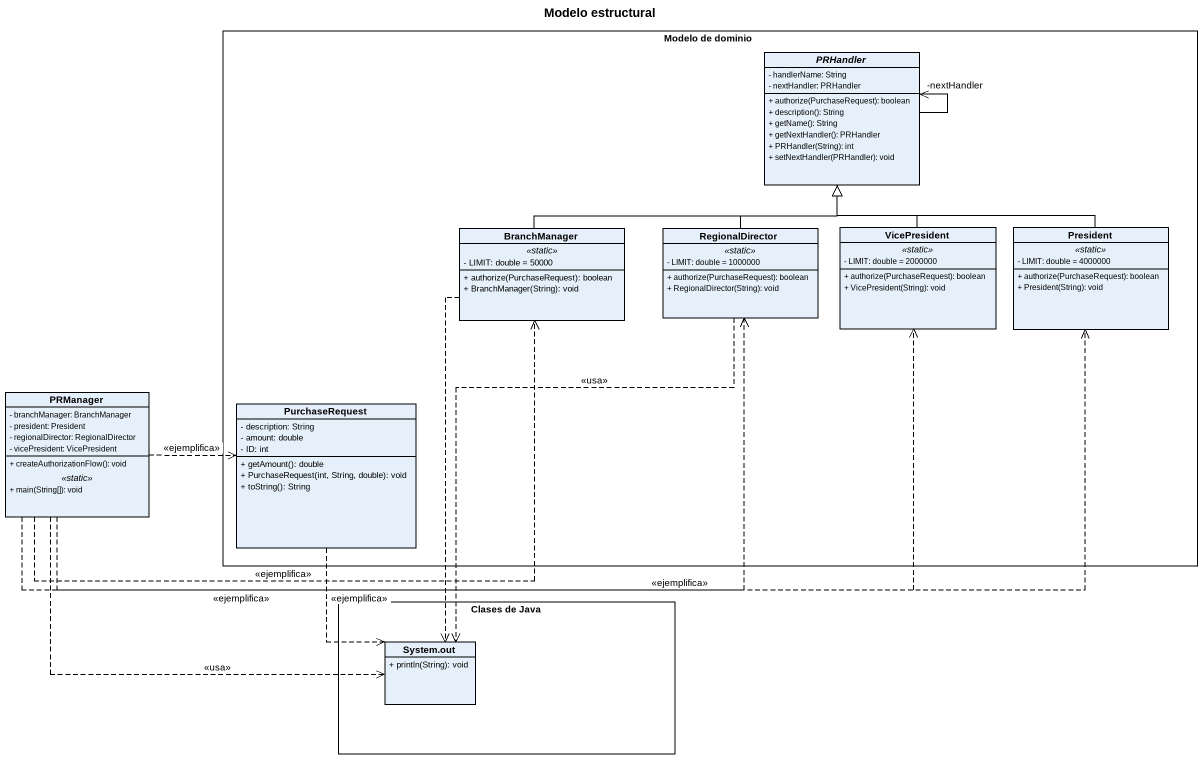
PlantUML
@startuml
title Modelo estructural
hide circle
hide empty members
skinparam classAttributeIconSize 0
rectangle "Modelo de dominio" as Modelo_de_dominio {
  abstract class PRHandler {
    - handlerName: String
    - nextHandler: PRHandler
    + authorize(PurchaseRequest): boolean
    + description(): String
    + getName(): String
    + getNextHandler(): PRHandler
    + PRHandler(String): int
    + setNextHandler(PRHandler): void
  }
  class VicePresident {
    .. <<static>> ..
    - LIMIT: double = 2000000
    --
    + authorize(PurchaseRequest): boolean
    + VicePresident(String): void
  }
  class President {
    .. <<static>> ..
    - LIMIT: double = 4000000
    --
    + authorize(PurchaseRequest): boolean
    + President(String): void
  }
  class BranchManager {
    .. <<static>> ..
    - LIMIT: double = 50000
    --
    + authorize(PurchaseRequest): boolean
    + BranchManager(String): void
  }
  class RegionalDirector {
    .. <<static>> ..
    - LIMIT: double = 1000000
    --
    + authorize(PurchaseRequest): boolean
    + RegionalDirector(String): void
  }
  class PurchaseRequest {
    - description: String
    - amount: double
    - ID: int
    + getAmount(): double
    + PurchaseRequest(int, String, double): void
    + toString(): String
  }
}
class PRManager {
  - branchManager: BranchManager
  - president: President
  - regionalDirector: RegionalDirector
  - vicePresident: VicePresident
  --
  + createAuthorizationFlow(): void
  .. <<static>> ..
  + main(String[]): void
}
rectangle "Clases de Java" as Clases_de_Java {
  class "System.out" as System_out {
    + println(String): void
  }
}
PRHandler --> "-nextHandler" PRHandler
VicePresident -up-|> PRHandler
President -up-|> PRHandler
BranchManager -right-|> PRHandler
BranchManager ..> System_out
RegionalDirector -up-|> PRHandler
RegionalDirector ..> System_out : <<usa>>
PRManager .right.> VicePresident : <<ejemplifica>>
PRManager .right.> President : <<ejemplifica>>
PRManager .right.> BranchManager : <<ejemplifica>>
PRManager .right.> RegionalDirector : <<ejemplifica>>
PRManager .right.> PurchaseRequest : <<ejemplifica>>
PRManager ..> System_out : <<usa>>
PurchaseRequest ..> System_out
@enduml
